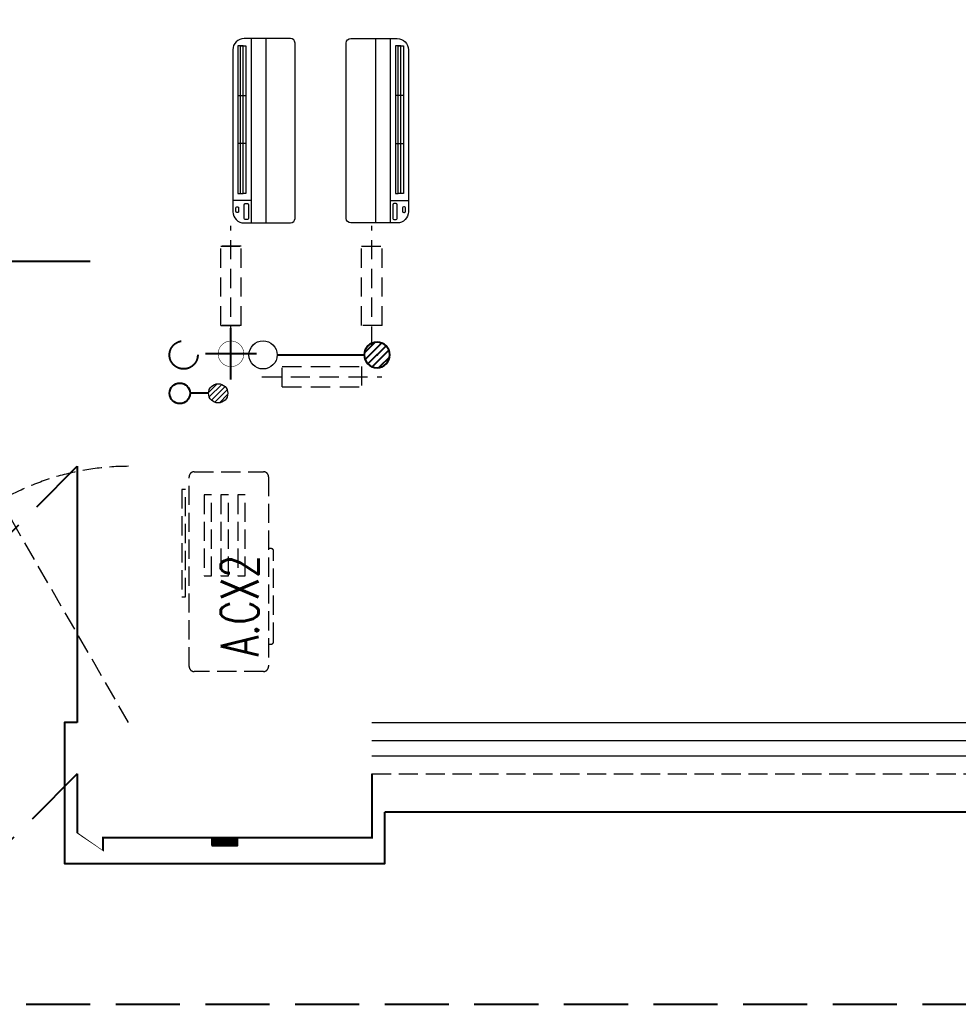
# Model space of a CAD drawing. Extents: x 3443499 to 7125205, y -1700016 to -264854.
# Drawn here: x 3522034 to 3525699, y -1020829 to -1016985 of the extents above; entities that cross this region are included whole.
import ezdxf

# ---------------------------------------------------------------- set-up
doc = ezdxf.new("R2010")
doc.units = 0
doc.header["$LTSCALE"] = 1000
doc.header["$MEASUREMENT"] = 0
doc.linetypes.add('DASH', pattern=[0.35, 0.25, -0.1])
doc.linetypes.add('HIDDEN', pattern=[0.375, 0.25, -0.125])
doc.layers.get('0').update_dxf_attribs({"linetype": 'CONTINUOUS'})
for name, color, linetype in [('!校对', 2, 'CONTINUOUS'), ('3.5方案汇报，与郭总、侯月琴确定户型_t8$0$2020.03.04 -1安徽标准化洋房户型(UA）_t8_t8$0$看线', 154, 'CONTINUOUS'), ('LVTRY', 252, 'CONTINUOUS'), ('VPIPE-凝结', 150, 'CONTINUOUS'), ('VPIPE-雨水', 4, 'DASH'), ('卫生间', 6, 'CONTINUOUS'), ('机电标识类', 1, 'CONTINUOUS'), ('看线', 185, 'CONTINUOUS'), ('立面', 73, 'CONTINUOUS'), ('铝合金', 144, 'CONTINUOUS')]:
    doc.layers.add(name, color=color, linetype=linetype)
for name, color, linetype, lineweight in [('EQUIP_地漏', 7, 'CONTINUOUS', 18), ('VPIPE-废水', 31, 'TG_F', 18), ('WINDOW', 146, 'CONTINUOUS', 20), ('平面-栏杆', 56, 'CONTINUOUS', 15), ('平面-看线', 252, 'CONTINUOUS', 15), ('平面-空调室内机', 176, 'CONTINUOUS', 9), ('平面-空调预留孔', 252, 'CONTINUOUS', 15), ('空调', 76, 'CONTINUOUS', 13)]:
    doc.layers.add(name, color=color, linetype=linetype, lineweight=lineweight)
doc.styles.add('_TCH_DIM', font='SIMPLEX', dxfattribs={"bigfont": 'GBCBIG'})
doc.styles.add('TG_LINETYPE', font='SIMPLEX', dxfattribs={"width": 0.8, "height": 3, "bigfont": 'HZTXT'})
doc.linetypes.add('TG_F', pattern='A,2,-0.3,["F",TG_LINETYPE,S=0.1,R=0,X=-0.23,Y=-0.15],0', length=2.3)

# ---------------------------------------------------------------- blocks, each defined once
blk = doc.blocks.new('fergve')
at = {"layer": '平面-空调预留孔', "color": 8, "linetype": 'DASH', "ltscale": 0.3}
for p, q in [((119062.717304058, 54987.64907498009), (119062.717304058, 54977.64907498009)), ((119072.717304058, 54967.64907498009), (119425.5529723145, 54967.64907498009)), ((119435.5529723145, 54977.64907498009), (119435.5529723145, 54987.64907498009))]:
    blk.add_line(p, q, dxfattribs=at)
for points in [[(119666.6522452464, 55326.75839339898), (119246.8340998819, 55326.75839339898), (119246.8340998819, 55311.64433774215), (119666.6522452464, 55311.64433774215)], [(119645.4876140846, 55239.18252008365), (119329.9588134751, 55239.18252008365), (119329.9588134751, 55210.21092074577), (119645.4876140846, 55210.21092074577)], [(119645.4876140846, 55173.38063160962), (119329.9588134751, 55173.38063160962), (119329.9588134751, 55144.40903227197), (119645.4876140846, 55144.40903227197)], [(119645.4876140846, 55107.57874313582), (119329.9588134751, 55107.57874313582), (119329.9588134751, 55078.60714379794), (119645.4876140846, 55078.60714379794)]]:
    blk.add_lwpolyline(points, close=True, dxfattribs=at)
blk.add_lwpolyline([(119715.8642389868, 54987.64907498032), (118975.8642389868, 54987.64907498009, -0.414213562373517), (118955.8642389868, 55007.64907498009), (118955.8642389873, 55277.64907498009, -0.414213562372746), (118975.8642389873, 55297.64907498009), (119715.8642389864, 55297.64907498009, -0.4142135623727947), (119735.8642389864, 55277.64907498009), (119735.8642389868, 55007.64907498055, -0.4142135623733224)], format="xyb", close=True, dxfattribs=at)
for centre, start, end in [((119072.717304058, 54977.64907498009), 180, 270), ((119425.5529723145, 54977.64907498009), 270, 0)]:
    blk.add_arc(centre, 10, start, end, dxfattribs=at)
at = {"layer": '平面-空调预留孔', "color": 8, "linetype": 'DASH', "ltscale": 0.3, "style": '_TCH_DIM', "width": 0.7058823529411765}
blk.add_text('A.CX2', height=146.88, dxfattribs=at).set_placement((119015.260064729, 55027.2738646582))
blk = doc.blocks.new('dongkong')
at = {"layer": '平面-空调预留孔', "color": 8, "linetype": 'HIDDEN', "ltscale": 0.3}
for p, q in [((-603796.0415180789, 210899.900060961), (-603796.0415180789, 210431.4859232727)), ((-603836.0415180789, 210820.9630630909), (-603836.0415180789, 210510.8096162414)), ((-603836.0415180789, 210820.9630630909), (-603756.0415180789, 210820.9630630909)), ((-603756.0415180789, 210820.9630630909), (-603756.0415180789, 210510.8096162414))]:
    blk.add_line(p, q, dxfattribs=at)
blk.add_lwpolyline([(-603756.0415180789, 210510.8096162414), (-603836.0415180789, 210510.8096162414)], dxfattribs=at)
blk = doc.blocks.new('A$C001338C2')
at = {"color": 8}
for p, q in [((844.9999883423079, 303.6000072514144), (54.99998834231155, 303.6000543390692)), ((109.0525457565491, 214.7673082745569), (109.0525510513944, 303.6000511174025)), ((-1.49359439092e-05, 248.6000576173246), (-2.84423585981e-05, 22.0000576172315)), ((899.9999715576414, 22.00000397306576), (899.9999850640525, 248.6000039731589)), ((21.99997024633922, 5.63059293199e-05), (877.9999702463392, 5.2843679441e-06))]:
    blk.add_line(p, q, dxfattribs=at)
at = {"color": 8, "lineweight": 5}
for p, q in [((864.5756734352908, 278.6904651548975), (144.4768629888749, 278.6905080761171)), ((144.4768629888749, 278.6905080761171), (144.4768622188567, 265.7722729386405)), ((387.0097734353949, 278.6904936200444), (144.4768629888749, 278.6905080761171)), ((144.4768629888749, 278.6905080761171), (144.4768614488676, 252.8539829386973)), ((144.4768622188567, 265.7722729386405), (864.5756726653053, 265.772230017421)), ((144.4768606789075, 239.9356929386377), (144.4768614488676, 252.8539829386973)), ((144.4768614488676, 252.8539829386973), (864.5756718953162, 252.8539400174777)), ((387.0097711254275, 239.935678482565), (387.0097734353949, 278.6904936200444)), ((864.5756734352908, 278.6904651548975), (622.0427234354138, 278.6904796109884)), ((622.0427234354138, 278.6904796109884), (622.04272112545, 239.935664473509)), ((864.5756718953162, 252.8539400174777), (864.5756734352908, 278.6904651548975)), ((864.5756726653053, 265.772230017421), (864.5756711253525, 239.9356500174181)), ((899.9999830474662, 214.7672611304297), (-1.69525337697e-05, 214.7673147745954)), ((864.5756711253525, 239.9356500174181), (144.4768606789075, 239.9356929386377)), ((622.04272112545, 239.935664473509), (387.0097711254275, 239.935678482565)), ((899.9999787804518, 143.1781611304468), (-2.12195482163e-05, 143.1782147746126))]:
    blk.add_line(p, q, dxfattribs=at)
at = {"color": 8}
for points in [[(73.08482630450817, 275.0144977724194), (56.77886350143308, 275.0144987443309, -0.414213562373095), (51.27886382925863, 280.5144990721565), (51.27886400034913, 283.3844664433818, -0.414213562373095), (56.77886432817468, 288.8844661155563), (73.08482713124977, 288.8844651436448, -0.4142135623732024), (78.58482680342422, 283.3844648158192), (78.58482663233372, 280.5144974445939, -0.414213562373095)], [(89.24090579471158, 226.3562818807586), (22.19125331861505, 226.3562858772129, -0.414213562372504), (16.6912536464406, 231.8562862050385), (16.69125431894281, 243.1390318179401, -0.414213562373095), (22.19125464676836, 248.6390314901146), (89.24090712286488, 248.6390274936603, -0.414213562373095), (94.74090679503934, 243.1390271658347), (94.74090612253713, 231.8562815529331, -0.414213562373095)]]:
    blk.add_lwpolyline(points, format="xyb", close=True, dxfattribs=at)
for centre, radius, start, end in [((54.99998506405609, 248.6000543390692), 55.0000000000001, 89.99999658490542, 179.9999965849054), ((844.9999850640525, 248.6000072514144), 55.0000000000001, 359.9999965849054, 89.99999658490542), ((21.9999715576414, 22.00005630592932), 22.00000000000004, 179.9999965849054, 269.9999965849054), ((877.9999715576414, 22.00000528436794), 22.00000000000004, 269.9999965849054, 359.9999965849054)]:
    blk.add_arc(centre, radius, start, end, dxfattribs=at)
blk = doc.blocks.new('GGDGDGDG')
at = {"layer": '机电标识类', "color": 250, "linetype": 'DASH', "ltscale": 400}
for p, q in [((704092.518312035, 766289.778960277), (704092.5180551868, 766489.7787460767)), ((704192.5181975978, 766389.7788858804), (703992.5181975979, 766389.7786917092))]:
    blk.add_line(p, q, dxfattribs=at)
at = {"layer": '空调', "color": 1, "linetype": 'DASH', "const_width": 2}
blk.add_lwpolyline([(704042.5181975979, 766389.7789660976, 0.999999145628318), (704142.5181975978, 766389.7788373376, 0.9999991456387952), (704042.5181975979, 766389.7787402523)], format="xyb", dxfattribs=at)
blk = doc.blocks.new('$lvtry$00000171')
for p, q in [((-74.24621202462731, 10.60660171788186), (-10.60660171788186, 74.24621202462731)), ((-69.81875867368217, -27.39235180270043), (27.39235180242758, 69.81875867368217)), ((-53.03300858900184, -53.03300858886359), (53.03300858900184, 53.03300858886359)), ((-27.39235180242758, -69.81875867368217), (69.81875867368217, 27.39235180270043)), ((10.60660171788186, -74.24621202462731), (74.24621202462731, -10.60660171788186))]:
    blk.add_line(p, q)
blk.add_circle((0, 0), 75)
blk.add_point((0, 0))
blk = doc.blocks.new('$TwtSys$00000141')
at = {"color": 1}
for p, q in [((-47.09803151780761, 3.836055847277748), (-5.041545145413693, 45.89254221967349)), ((-47.09803151780761, 3.836055847277748), (-5.041545145413693, 45.89254221967349)), ((-43.60958444554853, -17.52724007043071), (17.52724007042889, 43.60958444554853)), ((-43.60958444554853, -17.52724007043071), (17.52724007042889, 43.60958444554853)), ((-33.23401871576607, -33.23401871577153), (33.23401871576607, 33.23401871576425)), ((-33.23401871576607, -33.23401871576971), (33.23401871576607, 33.23401871576425)), ((-16.17805684451741, -43.53063328177632), (43.79137317708955, 16.43879673983065)), ((-16.17805684451741, -43.53063328177632), (43.79137317708955, 16.43879673983247)), ((5.715553844029273, -46.12975947626182), (46.12974035062325, -5.715572969671484)), ((5.715553844029273, -46.12975947626182), (46.12974035062325, -5.715572969671484))]:
    blk.add_line(p, q, dxfattribs=at)
blk.add_circle((0, -1.818989403545856e-12), 47, dxfattribs=at)
blk.add_circle((0, -1.818989403545856e-12), 47, dxfattribs=at)
blk = doc.blocks.new('HFGHFHF')
at = {"layer": '卫生间', "color": 252, "linetype": 'DASH'}
for p, q in [((273766.5787349492, 673357.1717769586), (274666.5787023976, 674257.1717769009)), ((274666.5787023976, 673057.1717769038), (273766.5787783512, 672157.1717873106))]:
    blk.add_line(p, q, dxfattribs=at)
blk.add_lwpolyline([(282616.8350864521, 689157.1704769041), (280916.5788830324, 689157.1704769032), (280916.5812367696, 684657.1741508229), (280916.5787005334, 684657.1741508252), (280916.5787009982, 684357.1717768902), (272916.5787024875, 684357.1717768902), (272916.5787024838, 683357.171140483), (271116.5787024773, 683357.1727428748), (271116.5787023841, 673357.1717768742), (273766.5787349492, 673357.1717769586), (273766.5787783512, 672157.1717873106), (297866.5786813337, 672157.1717873199), (297866.5787155775, 673357.1717769002), (299516.5787024723, 673357.1717769002)], dxfattribs=at)
blk = doc.blocks.new('A$C74FB3979')
at = {"layer": '立面'}
h = blk.add_hatch(dxfattribs=at)
h.set_pattern_fill('ANSI31', color=252, scale=2)
h.set_pattern_definition([(45, (-885150.4983199923, -796188.8770897062), (-2.245064030267288, 2.245064030267288), [])])
h.paths.add_polyline_path([(3074.788504277822, -623.3770897062495), (3174.788504277822, -623.3770897062495), (3174.788504277822, -593.3770897062495), (3074.788504277822, -593.3770897062495)])
at = {"color": 252, "const_width": 8}
blk.add_lwpolyline([(2549.81133407075, -343.4146079840139), (2549.811334070284, -643.4146079840139), (2649.811343317386, -643.41504628025), (2649.811324824113, -593.414608928375), (3699.81129675312, -593.4146188441664), (3699.811278259847, -343.4137422516942)], dxfattribs=at)
at = {"layer": '3.5方案汇报，与郭总、侯月琴确定户型_t8$0$2020.03.04 -1安徽标准化洋房户型(UA）_t8_t8$0$看线', "color": 252, "ltscale": 10}
blk.add_line((2599.811289511155, 1656.58538899757), (99.81129068136215, 1656.585389027372), dxfattribs=at)
at = {"layer": 'VPIPE-凝结', "color": 252, "ltscale": 0.1}
blk.add_line((3329.813690224197, 1291.584506998304), (3669.811290749814, 1291.584476742893), dxfattribs=at)
blk.add_lwpolyline([(3062.208891252056, 1141.584493870847), (2989.808891252149, 1141.584495671093)], dxfattribs=at)
at = {"layer": 'VPIPE-凝结', "color": 252}
blk.add_circle((2949.808891252149, 1141.584495671093), 40, dxfattribs=at)
at = {"layer": 'VPIPE-废水', "color": 252}
blk.add_circle((3274.813690224197, 1291.584506998304), 55, dxfattribs=at)
at = {"layer": 'VPIPE-雨水', "color": 252}
blk.add_circle((2964.808891252149, 1291.584493870847), 55, dxfattribs=at)
at = {"layer": 'WINDOW', "color": 252, "linetype": 'DASH', "ltscale": 0.3}
blk.add_lwpolyline([(2749.811290737242, -143.4146184092388), (2249.811290738638, 722.6107853734866, -0.1316524975897076), (2749.81129074702, 856.5853815888986)], format="xyb", dxfattribs=at)
at = {"layer": '平面-栏杆', "color": 252}
for p, q in [((3699.811290749814, -213.4146183989942), (9599.81129074283, -213.414618389681)), ((3699.81129075028, -273.4146183989942), (9599.811290743295, -273.414618389681))]:
    blk.add_line(p, q, dxfattribs=at)
at = {"layer": '平面-看线', "color": 252}
blk.add_line((3699.811290749814, -143.4146183989942), (9599.811290746555, -143.414618389681), dxfattribs=at)
at = {"layer": '平面-看线', "color": 252, "linetype": 'DASH', "ltscale": 0.3}
blk.add_line((3699.811298169661, -343.4146183719859), (9599.812329665292, -343.4146183738485), dxfattribs=at)
at = {"layer": '看线', "color": 252, "ltscale": 0.5}
for points in [[(2549.811290668789, 856.5853816056624), (2549.811290700454, -143.4146183915436)], [(9599.812329626177, -493.414619110059), (3749.811303430703, -493.414619108662)]]:
    blk.add_lwpolyline(points, dxfattribs=at)
at = {"layer": '看线', "color": 252}
blk.add_lwpolyline([(2549.811335809994, -143.4146079840139), (2499.811335860286, -143.4143888363615), (2499.808925230056, -693.4146141391248), (3749.811321410351, -693.414460029453), (3749.811303430703, -493.414619108662)], dxfattribs=at)
at = {"layer": '立面', "color": 252}
blk.add_lwpolyline([(3074.788504277822, -623.3770897062495), (3174.788504277822, -623.3770897062495), (3174.788504277822, -593.3770897062495), (3074.788504277822, -593.3770897062495)], close=True, dxfattribs=at)
at = {"layer": '铝合金', "color": 252}
blk.add_lwpolyline([(3074.788504277822, -623.3770897062495), (3174.788504277822, -623.3770897062495), (3174.788504277822, -593.3770897062495), (3074.788504277822, -593.3770897062495)], close=True, dxfattribs=at)
at = {"color": 252}
for name, p in [('HFGHFHF', (-272116.7674117289, -673400.5863952953)), ('GGDGDGDG', (-700942.8013388128, -765094.0343864206))]:
    blk.add_blockref(name, p, dxfattribs=at)
at = {"layer": 'EQUIP_地漏', "color": 252, "xscale": -0.8, "yscale": -0.8, "zscale": 0.8, "rotation": 180}
blk.add_blockref('$TwtSys$00000141', (3099.808891252149, 1141.584493870847), dxfattribs=at)
at = {"layer": 'LVTRY', "color": 252, "xscale": -0.6666666667107825, "yscale": 0.6666666667107825, "rotation": 90.00000000602213}
blk.add_blockref('$lvtry$00000171', (3719.81129075354, 1291.584476748481), dxfattribs=at)
at = {"layer": '平面-空调室内机', "color": 252, "ltscale": 0.3, "xscale": -1, "rotation": 180}
blk.add_blockref('dongkong', (606945.7581053548, 212227.3950149477), dxfattribs=at)
at = {"layer": '平面-空调室内机', "color": 252, "ltscale": 0.3}
for p, rotation in [((-600646.3249308025, 212227.3950149482), 180), ((-600096.2302266681, 212227.3949978147), 180), ((-600096.2302266681, 212227.3949978147), 180), ((214170.5042828596, 605002.6260284679), 89.99999999999999)]:
    blk.add_blockref('dongkong', p, dxfattribs=dict(at, rotation=rotation))
at = {"layer": '平面-空调预留孔', "color": 252, "yscale": 0.800000000046565, "zscale": 0.800000000046565}
for p, xscale, rotation in [((3399.71662348602, 1806.585419328883), 0.800000000046565, 90.00000023343011), ((3599.905957999174, 1806.585419328883), -0.800000000046565, 269.9999997665698)]:
    blk.add_blockref('A$C001338C2', p, dxfattribs=dict(at, xscale=xscale, rotation=rotation))
at = {"layer": '平面-空调预留孔', "color": 252, "rotation": 90}
blk.add_blockref('fergve', (58283.96373882378, -118900.211945035), dxfattribs=at)

msp = doc.modelspace()

# ---------------------------------------------------------------- block references
at = {"layer": '!校对'}
msp.add_blockref('A$C74FB3979', (3519709.309220973, -1019585.257357504), dxfattribs=at)

doc.saveas('drawing.dxf')
